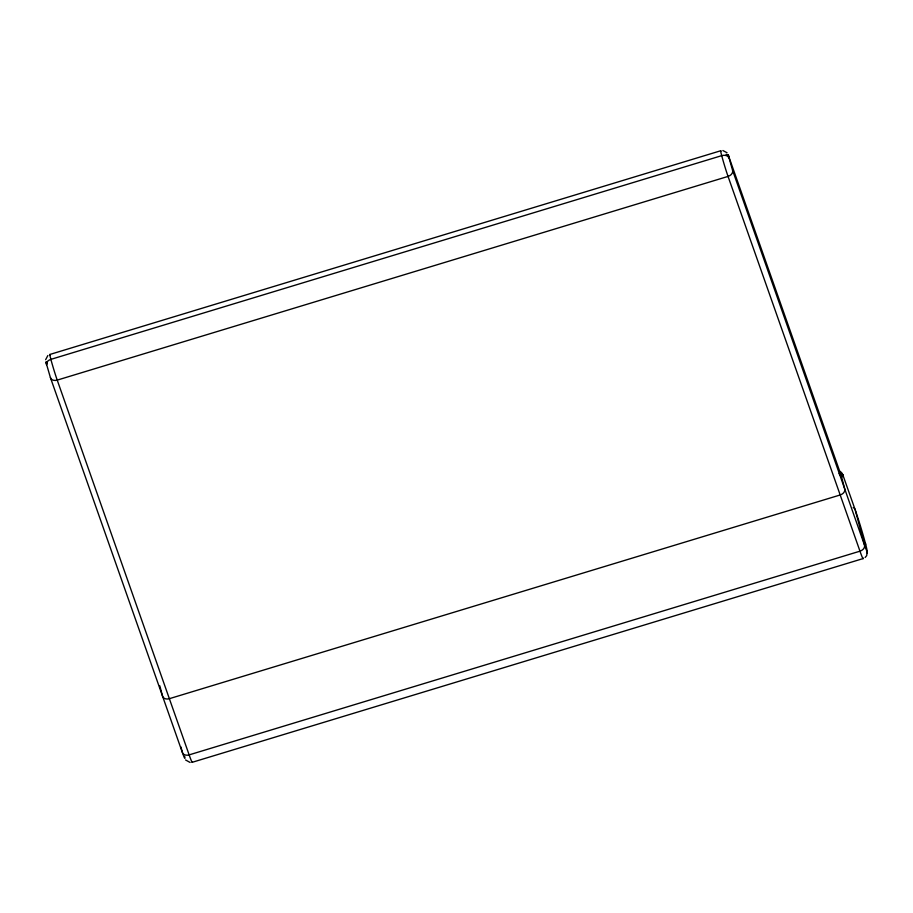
<?xml version="1.0" encoding="UTF-8"?>
<svg xmlns="http://www.w3.org/2000/svg" width="913" height="913" viewBox="0 0 913 913"><rect width="100%" height="100%" fill="white"/><g stroke="black" fill="none" stroke-linecap="round" stroke-linejoin="round"><path stroke-width="1.37" d="M45.65 359.676L47.864 355.511M867.19 551.851L866.677 555.64L865.136 557.489M838.773 470.891A5.946 5.935 24.9 0 1 842.802 474.863L841.66 477.316L839.298 473.938M49.838 354.472L720.677 150.771M192.187 762.309L863.025 558.608M190.121 762.469L185.556 759.958M722.891 150.531L727.056 152.756M842.836 474.874L855.184 509.819L864.839 546.054A24.765 0.993 73.1 0 0 865.41 543.303A24.765 0.993 73.1 0 0 855.504 510.744L855.458 510.618M159.798 685.777L162.548 696.163A5.946 4.382 -19.4 0 0 169.35 698.685L840.188 494.972A5.946 4.382 -19.4 0 0 844.753 489.003L841.204 475.559L728.163 154.754L732.568 170.297L864.531 545.198A5.946 4.382 -19.4 0 1 859.966 551.178L189.139 754.88A5.946 4.382 -19.4 0 1 182.326 752.358L50.363 377.457L45.878 361.925L46.86 364.161A5.946 4.382 -19.4 0 1 46.985 362.016M180.888 746.914L182.634 753.214A24.765 0.993 73.1 0 0 184.654 756.375M867.11 551.132L867.35 553.335M839.218 473.276A5.946 4.382 -19.4 0 1 841.204 475.559M853.21 507.537A5.946 4.382 -19.4 0 1 855.184 509.819M839.698 473.048A5.946 4.382 -19.4 0 1 843.213 475.821M720.996 151.216A15.361 0.616 73.1 0 0 722.491 158.531A15.361 0.616 73.1 0 0 728.049 176.414L860.343 552.228A30.711 1.221 73.1 0 0 863.162 558.026M732.614 170.446A5.946 4.382 -19.4 0 1 728.049 176.414L57.222 380.116A5.946 4.382 -19.4 0 1 50.42 377.605M50.363 355.351A15.361 0.616 73.1 0 0 51.482 361.594A15.361 0.616 73.1 0 0 57.222 380.116L189.516 755.941A30.711 1.221 73.1 0 0 192.323 761.727M728.734 157.721A5.946 4.006 -14.8 0 0 721.715 155.655L50.877 359.368A5.946 4.006 -14.8 0 0 46.529 364.88M726.097 154.343A5.946 4.382 -19.4 0 1 729.065 157.002M865.41 543.303A5.946 4.006 -14.8 0 1 864.691 546.488"/></g></svg>
